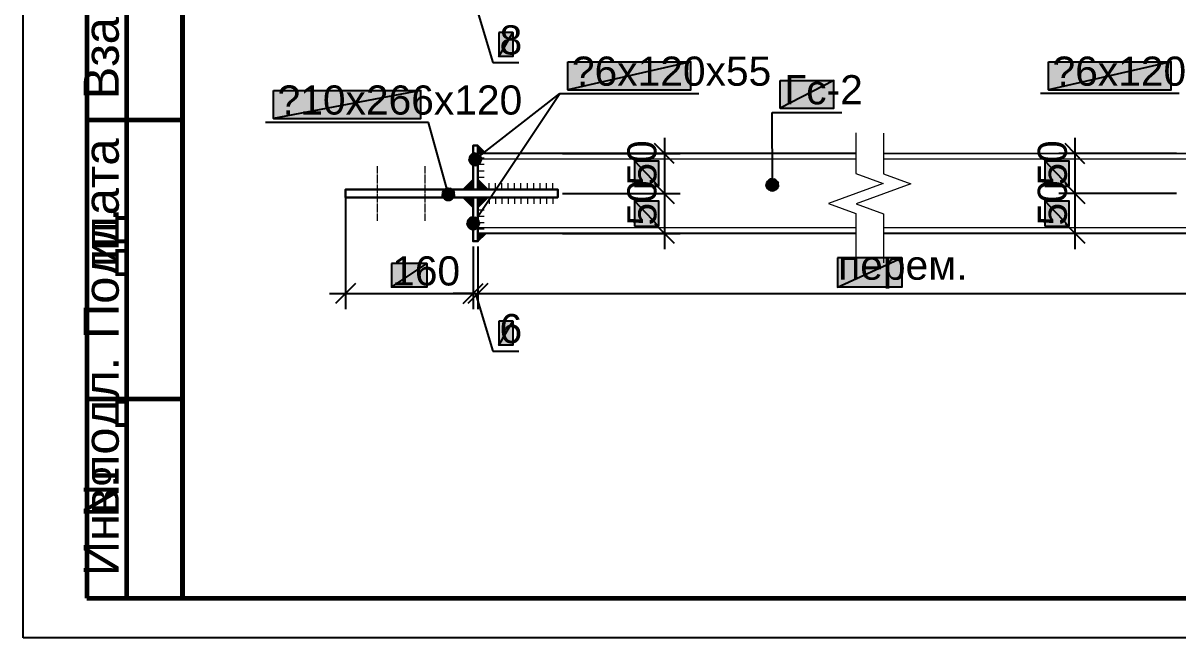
# Model space of a CAD drawing. Extents: x 8 to 21351, y 0 to 420.
# Drawn here: x 17287.2 to 17432, y 0.1 to 77.2 of the extents above; entities that cross this region are included whole.
import ezdxf

# ---------------------------------------------------------------- set-up
doc = ezdxf.new("R2010")
doc.units = 0
doc.styles.add('TEYPDFCAD_TEXT', font='arial.ttf')

msp = doc.modelspace()

# ---------------------------------------------------------------- hatches: boundary and pattern name
at = {"true_color": 0xffffff}
h = msp.add_hatch(color=0, dxfattribs=at)
h.paths.add_polyline_path([(17346.85, 76.03), (17346.85, 73.02), (17348.61, 76.03)])
h.paths.add_polyline_path([(17346.85, 73.02), (17348.61, 76.03), (17348.61, 73.02)])
h = msp.add_hatch(color=0, dxfattribs=at)
h.paths.add_polyline_path([(17355.51, 72.37), (17370.92, 72.37), (17355.51, 68.86)])
h.paths.add_polyline_path([(17370.92, 72.37), (17355.51, 68.86), (17370.92, 68.86)])
h = msp.add_hatch(color=0, dxfattribs=at)
h.paths.add_polyline_path([(17415.79, 72.37), (17431.2, 72.37), (17415.79, 68.86)])
h.paths.add_polyline_path([(17431.2, 72.37), (17415.79, 68.86), (17431.2, 68.86)])
h = msp.add_hatch(color=0, dxfattribs=at)
h.paths.add_polyline_path([(17382.14, 70.02), (17388.87, 70.02), (17382.14, 66.53)])
h.paths.add_polyline_path([(17388.87, 70.02), (17382.14, 66.53), (17388.87, 66.53)])
h = msp.add_hatch(color=0, dxfattribs=at)
h.paths.add_polyline_path([(17318.59, 68.75), (17337.05, 68.75), (17318.59, 65.26)])
h.paths.add_polyline_path([(17337.05, 68.75), (17318.59, 65.26), (17337.05, 65.26)])
h = msp.add_hatch(color=7)
h.paths.add_polyline_path([(17344.31, 60.73), (17344.12, 60.83), (17343.89, 60.11)])
h.paths.add_polyline_path([(17344.12, 60.83), (17343.89, 60.11), (17343.89, 60.88)])
h.paths.add_polyline_path([(17343.89, 60.11), (17343.89, 60.88), (17343.65, 60.83)])
for points in [[(17344.23, 60.85), (17344.23, 61.85), (17345.22, 60.85)], [(17343.63, 56.35), (17342.38, 56.35), (17343.63, 57.59)], [(17344.23, 56.35), (17344.23, 57.59), (17345.48, 56.35)], [(17343.63, 55.35), (17343.63, 54.1), (17342.38, 55.35)], [(17344.23, 55.35), (17344.23, 54.1), (17345.48, 55.35)], [(17344.23, 50.84), (17344.23, 49.85), (17345.22, 50.84)]]:
    msp.add_hatch(color=7).paths.add_polyline_path(points)
h = msp.add_hatch(color=7)
h.paths.add_polyline_path([(17343.17, 60.35), (17343.13, 60.11), (17343.89, 60.11)])
h.paths.add_polyline_path([(17343.13, 60.11), (17343.89, 60.11), (17343.17, 59.9)])
h.paths.add_polyline_path([(17343.89, 60.11), (17343.17, 59.9), (17343.27, 59.69)])
h = msp.add_hatch(color=7)
h.paths.add_polyline_path([(17343.65, 60.83), (17343.44, 60.73), (17343.89, 60.11)])
h.paths.add_polyline_path([(17343.44, 60.73), (17343.89, 60.11), (17343.27, 60.56)])
h.paths.add_polyline_path([(17343.89, 60.11), (17343.27, 60.56), (17343.17, 60.35)])
h = msp.add_hatch(color=7)
h.paths.add_polyline_path([(17343.27, 59.69), (17343.44, 59.52), (17343.89, 60.11)])
h.paths.add_polyline_path([(17343.44, 59.52), (17343.89, 60.11), (17343.65, 59.41)])
h.paths.add_polyline_path([(17343.89, 60.11), (17343.65, 59.41), (17343.89, 59.37)])
h = msp.add_hatch(color=7)
h.paths.add_polyline_path([(17344.63, 60.11), (17344.59, 60.35), (17343.89, 60.11)])
h.paths.add_polyline_path([(17344.59, 60.35), (17343.89, 60.11), (17344.48, 60.56)])
h.paths.add_polyline_path([(17343.89, 60.11), (17344.48, 60.56), (17344.31, 60.73)])
h = msp.add_hatch(color=7)
h.paths.add_polyline_path([(17343.89, 59.37), (17344.12, 59.41), (17343.89, 60.11)])
h.paths.add_polyline_path([(17344.12, 59.41), (17343.89, 60.11), (17344.31, 59.52)])
h.paths.add_polyline_path([(17343.89, 60.11), (17344.31, 59.52), (17344.48, 59.69)])
h = msp.add_hatch(color=7)
h.paths.add_polyline_path([(17344.48, 59.69), (17344.59, 59.9), (17343.89, 60.11)])
h.paths.add_polyline_path([(17344.59, 59.9), (17343.89, 60.11), (17344.63, 60.11)])
h = msp.add_hatch(color=0, dxfattribs=at)
h.paths.add_polyline_path([(17363.87, 56.75), (17366.87, 56.75), (17363.87, 59.94)])
h.paths.add_polyline_path([(17366.87, 56.75), (17363.87, 59.94), (17366.87, 59.94)])
h = msp.add_hatch(color=0, dxfattribs=at)
h.paths.add_polyline_path([(17415.35, 56.75), (17418.35, 56.75), (17415.35, 59.94)])
h.paths.add_polyline_path([(17418.35, 56.75), (17415.35, 59.94), (17418.35, 59.94)])
h = msp.add_hatch(color=7)
h.paths.add_polyline_path([(17380.44, 57.15), (17380.4, 56.92), (17381.16, 56.92)])
h.paths.add_polyline_path([(17380.4, 56.92), (17381.16, 56.92), (17380.44, 56.68)])
h.paths.add_polyline_path([(17381.16, 56.92), (17380.44, 56.68), (17380.55, 56.47)])
h = msp.add_hatch(color=7)
h.paths.add_polyline_path([(17380.93, 57.64), (17380.72, 57.53), (17381.16, 56.92)])
h.paths.add_polyline_path([(17380.72, 57.53), (17381.16, 56.92), (17380.55, 57.36)])
h.paths.add_polyline_path([(17381.16, 56.92), (17380.55, 57.36), (17380.44, 57.15)])
h = msp.add_hatch(color=7)
h.paths.add_polyline_path([(17380.55, 56.47), (17380.72, 56.32), (17381.16, 56.92)])
h.paths.add_polyline_path([(17380.72, 56.32), (17381.16, 56.92), (17380.93, 56.22)])
h.paths.add_polyline_path([(17381.16, 56.92), (17380.93, 56.22), (17381.16, 56.18)])
h = msp.add_hatch(color=7)
h.paths.add_polyline_path([(17381.61, 57.53), (17381.4, 57.64), (17381.16, 56.92)])
h.paths.add_polyline_path([(17381.4, 57.64), (17381.16, 56.92), (17381.16, 57.68)])
h.paths.add_polyline_path([(17381.16, 56.92), (17381.16, 57.68), (17380.93, 57.64)])
h = msp.add_hatch(color=7)
h.paths.add_polyline_path([(17381.9, 56.92), (17381.88, 57.15), (17381.16, 56.92)])
h.paths.add_polyline_path([(17381.88, 57.15), (17381.16, 56.92), (17381.78, 57.36)])
h.paths.add_polyline_path([(17381.16, 56.92), (17381.78, 57.36), (17381.61, 57.53)])
h = msp.add_hatch(color=7)
h.paths.add_polyline_path([(17381.16, 56.18), (17381.4, 56.22), (17381.16, 56.92)])
h.paths.add_polyline_path([(17381.4, 56.22), (17381.16, 56.92), (17381.61, 56.32)])
h.paths.add_polyline_path([(17381.16, 56.92), (17381.61, 56.32), (17381.78, 56.47)])
h = msp.add_hatch(color=7)
h.paths.add_polyline_path([(17381.78, 56.47), (17381.88, 56.68), (17381.16, 56.92)])
h.paths.add_polyline_path([(17381.88, 56.68), (17381.16, 56.92), (17381.9, 56.92)])
h = msp.add_hatch(color=7)
h.paths.add_polyline_path([(17339.8, 55.96), (17339.78, 55.73), (17340.52, 55.73)])
h.paths.add_polyline_path([(17339.78, 55.73), (17340.52, 55.73), (17339.8, 55.5)])
h.paths.add_polyline_path([(17340.52, 55.73), (17339.8, 55.5), (17339.91, 55.29)])
h = msp.add_hatch(color=7)
h.paths.add_polyline_path([(17340.29, 56.45), (17340.08, 56.35), (17340.52, 55.73)])
h.paths.add_polyline_path([(17340.08, 56.35), (17340.52, 55.73), (17339.91, 56.18)])
h.paths.add_polyline_path([(17340.52, 55.73), (17339.91, 56.18), (17339.8, 55.96)])
h = msp.add_hatch(color=7)
h.paths.add_polyline_path([(17339.91, 55.29), (17340.08, 55.12), (17340.52, 55.73)])
h.paths.add_polyline_path([(17340.08, 55.12), (17340.52, 55.73), (17340.29, 55.01)])
h.paths.add_polyline_path([(17340.52, 55.73), (17340.29, 55.01), (17340.52, 54.99)])
h = msp.add_hatch(color=7)
h.paths.add_polyline_path([(17340.97, 56.35), (17340.76, 56.45), (17340.52, 55.73)])
h.paths.add_polyline_path([(17340.76, 56.45), (17340.52, 55.73), (17340.52, 56.47)])
h.paths.add_polyline_path([(17340.52, 55.73), (17340.52, 56.47), (17340.29, 56.45)])
h = msp.add_hatch(color=7)
h.paths.add_polyline_path([(17341.26, 55.73), (17341.24, 55.96), (17340.52, 55.73)])
h.paths.add_polyline_path([(17341.24, 55.96), (17340.52, 55.73), (17341.14, 56.18)])
h.paths.add_polyline_path([(17340.52, 55.73), (17341.14, 56.18), (17340.97, 56.35)])
h = msp.add_hatch(color=7)
h.paths.add_polyline_path([(17340.52, 54.99), (17340.76, 55.01), (17340.52, 55.73)])
h.paths.add_polyline_path([(17340.76, 55.01), (17340.52, 55.73), (17340.97, 55.12)])
h.paths.add_polyline_path([(17340.52, 55.73), (17340.97, 55.12), (17341.14, 55.29)])
h = msp.add_hatch(color=7)
h.paths.add_polyline_path([(17341.14, 55.29), (17341.24, 55.5), (17340.52, 55.73)])
h.paths.add_polyline_path([(17341.24, 55.5), (17340.52, 55.73), (17341.26, 55.73)])
h = msp.add_hatch(color=0, dxfattribs=at)
h.paths.add_polyline_path([(17363.87, 51.75), (17366.87, 51.75), (17363.87, 54.93)])
h.paths.add_polyline_path([(17366.87, 51.75), (17363.87, 54.93), (17366.87, 54.93)])
h = msp.add_hatch(color=0, dxfattribs=at)
h.paths.add_polyline_path([(17415.35, 51.75), (17418.35, 51.75), (17415.35, 54.93)])
h.paths.add_polyline_path([(17418.35, 51.75), (17415.35, 54.93), (17418.35, 54.93)])
h = msp.add_hatch(color=7)
h.paths.add_polyline_path([(17342.91, 52.32), (17342.87, 52.09), (17343.63, 52.09)])
h.paths.add_polyline_path([(17342.87, 52.09), (17343.63, 52.09), (17342.91, 51.86)])
h.paths.add_polyline_path([(17343.63, 52.09), (17342.91, 51.86), (17343.02, 51.65)])
h = msp.add_hatch(color=7)
h.paths.add_polyline_path([(17343.4, 52.81), (17343.19, 52.7), (17343.63, 52.09)])
h.paths.add_polyline_path([(17343.19, 52.7), (17343.63, 52.09), (17343.02, 52.54)])
h.paths.add_polyline_path([(17343.63, 52.09), (17343.02, 52.54), (17342.91, 52.32)])
h = msp.add_hatch(color=7)
h.paths.add_polyline_path([(17344.08, 52.7), (17343.87, 52.81), (17343.63, 52.09)])
h.paths.add_polyline_path([(17343.87, 52.81), (17343.63, 52.09), (17343.63, 52.85)])
h.paths.add_polyline_path([(17343.63, 52.09), (17343.63, 52.85), (17343.4, 52.81)])
h = msp.add_hatch(color=7)
h.paths.add_polyline_path([(17344.37, 52.09), (17344.33, 52.32), (17343.63, 52.09)])
h.paths.add_polyline_path([(17344.33, 52.32), (17343.63, 52.09), (17344.23, 52.54)])
h.paths.add_polyline_path([(17343.63, 52.09), (17344.23, 52.54), (17344.08, 52.7)])
h = msp.add_hatch(color=7)
h.paths.add_polyline_path([(17343.02, 51.65), (17343.19, 51.5), (17343.63, 52.09)])
h.paths.add_polyline_path([(17343.19, 51.5), (17343.63, 52.09), (17343.4, 51.37)])
h.paths.add_polyline_path([(17343.63, 52.09), (17343.4, 51.37), (17343.63, 51.35)])
h = msp.add_hatch(color=7)
h.paths.add_polyline_path([(17343.63, 51.35), (17343.87, 51.37), (17343.63, 52.09)])
h.paths.add_polyline_path([(17343.87, 51.37), (17343.63, 52.09), (17344.08, 51.5)])
h.paths.add_polyline_path([(17343.63, 52.09), (17344.08, 51.5), (17344.23, 51.65)])
h = msp.add_hatch(color=7)
h.paths.add_polyline_path([(17344.23, 51.65), (17344.33, 51.86), (17343.63, 52.09)])
h.paths.add_polyline_path([(17344.33, 51.86), (17343.63, 52.09), (17344.37, 52.09)])
h = msp.add_hatch(color=0, dxfattribs=at)
h.paths.add_polyline_path([(17333.41, 47.05), (17333.41, 44.07), (17337.83, 47.05)])
h.paths.add_polyline_path([(17333.41, 44.07), (17337.83, 47.05), (17337.83, 44.07)])
h = msp.add_hatch(color=0, dxfattribs=at)
h.paths.add_polyline_path([(17389.35, 47.77), (17389.35, 44.07), (17397.38, 47.77)])
h.paths.add_polyline_path([(17389.35, 44.07), (17397.38, 47.77), (17397.38, 44.07)])
h = msp.add_hatch(color=0, dxfattribs=at)
h.paths.add_polyline_path([(17346.85, 39.81), (17346.85, 36.81), (17348.61, 39.81)])
h.paths.add_polyline_path([(17346.85, 36.81), (17348.61, 39.81), (17348.61, 36.81)])

# ---------------------------------------------------------------- linework, layer by layer
at = {"lineweight": 25}
for p, q in [((17287.18, 0.08), (17287.18, 296.97)), ((17707.13, 0.08), (17287.18, 0.08))]:
    msp.add_line(p, q, dxfattribs=at)
at = {"lineweight": 60}
for p, q in [((17307.18, 5.08), (17307.18, 155.07)), ((17295.18, 90.06), (17295.18, 5.08)), ((17300.18, 5.08), (17300.18, 90.06)), ((17295.18, 65.07), (17307.18, 65.07)), ((17295.18, 30.08), (17307.18, 30.08)), ((17295.18, 5.08), (17307.18, 5.08))]:
    msp.add_line(p, q, dxfattribs=at)
at = {"color": 7, "lineweight": 25}
for p, q in [((17343.93, 79.52), (17346.11, 72.28)), ((17346.11, 72.28), (17349.35, 72.28)), ((17343.63, 52.09), (17354.51, 68.37)), ((17343.89, 60.11), (17354.51, 68.37)), ((17354.51, 68.37), (17371.93, 68.37)), ((17432.2, 68.37), (17414.8, 68.37)), ((17381.16, 56.92), (17381.14, 66.02)), ((17381.14, 66.02), (17389.86, 66.02)), ((17338.05, 64.75), (17317.6, 64.75)), ((17340.52, 55.73), (17338.05, 64.75)), ((17367.62, 62.84), (17367.62, 53.85)), ((17419.11, 62.84), (17419.11, 53.85)), ((17391.64, 60.85), (17344.23, 60.85)), ((17354.85, 60.85), (17369.61, 60.85)), ((17368.86, 59.61), (17366.37, 62.1)), ((17442.48, 60.85), (17395.09, 60.83)), ((17431.86, 60.85), (17417.1, 60.85)), ((17420.36, 59.58), (17417.87, 62.1)), ((17366.37, 57.09), (17368.86, 54.59)), ((17368.86, 54.59), (17366.37, 57.09)), ((17367.62, 57.85), (17367.62, 48.85)), ((17417.87, 57.09), (17420.36, 54.59)), ((17420.36, 54.59), (17417.87, 57.09)), ((17419.11, 57.85), (17419.11, 48.85)), ((17327.63, 55.71), (17327.63, 41.32)), ((17354.85, 55.84), (17369.61, 55.84)), ((17354.85, 55.84), (17369.61, 55.84)), ((17431.86, 55.84), (17417.1, 55.84)), ((17431.86, 55.84), (17417.1, 55.84)), ((17391.64, 50.84), (17344.23, 50.84)), ((17354.85, 50.84), (17369.61, 50.84)), ((17366.37, 52.09), (17368.86, 49.59)), ((17442.48, 50.84), (17395.09, 50.84)), ((17431.86, 50.84), (17417.1, 50.84)), ((17417.87, 52.09), (17420.36, 49.59)), ((17343.63, 49.21), (17343.63, 41.32)), ((17343.63, 49.21), (17343.63, 41.32)), ((17344.23, 49.21), (17344.23, 41.32)), ((17344.23, 49.21), (17344.23, 41.32)), ((17328.88, 44.56), (17326.38, 42.06)), ((17342.38, 42.06), (17344.88, 44.56)), ((17342.38, 42.06), (17344.88, 44.56)), ((17345.48, 44.56), (17342.98, 42.06)), ((17345.48, 44.56), (17342.98, 42.06)), ((17325.62, 43.31), (17345.62, 43.31)), ((17343.63, 43.31), (17341.14, 43.31)), ((17342.24, 43.31), (17444.49, 43.31)), ((17343.63, 43.31), (17344.23, 43.31)), ((17343.93, 43.31), (17346.11, 36.05)), ((17344.23, 43.31), (17346.72, 43.31)), ((17346.11, 36.05), (17349.35, 36.05))]:
    msp.add_line(p, q, dxfattribs=at)
at = {"color": 0, "lineweight": 0, "true_color": 0xffffff}
for p, q in [((17355.51, 68.86), (17370.92, 68.86)), ((17415.79, 68.86), (17431.2, 68.86)), ((17318.59, 65.26), (17337.05, 65.26)), ((17382.14, 66.53), (17388.87, 66.53))]:
    msp.add_line(p, q, dxfattribs=at)
at = {"color": 7, "lineweight": 5}
for p, q in [((17391.64, 63.46), (17391.64, 58.34)), ((17395.09, 63.39), (17395.09, 58.29)), ((17344.23, 56.35), (17344.23, 61.85)), ((17344.23, 61.09), (17345.03, 61.09)), ((17344.23, 60.3), (17345.03, 60.3)), ((17344.23, 59.5), (17345.03, 59.5)), ((17331.63, 58.34), (17331.63, 59.27)), ((17331.63, 58.23), (17331.63, 58.27)), ((17331.63, 57.15), (17331.63, 58.14)), ((17337.62, 58.34), (17337.62, 59.27)), ((17337.62, 58.23), (17337.62, 58.27)), ((17337.62, 57.15), (17337.62, 58.14)), ((17344.23, 58.7), (17345.03, 58.7)), ((17391.64, 58.34), (17395.07, 57.09)), ((17395.09, 58.29), (17398.52, 57.04)), ((17331.63, 57.02), (17331.63, 57.07)), ((17331.63, 55.94), (17331.63, 56.94)), ((17337.62, 57.02), (17337.62, 57.07)), ((17337.62, 55.94), (17337.62, 56.94)), ((17344.23, 57.89), (17345.03, 57.89)), ((17344.23, 56.35), (17344.23, 57.59)), ((17344.23, 57.59), (17345.48, 56.35)), ((17345.62, 56.35), (17345.62, 57.15)), ((17346.43, 56.35), (17346.43, 57.15)), ((17347.23, 56.35), (17347.23, 57.15)), ((17348.04, 56.35), (17348.04, 57.15)), ((17348.82, 56.35), (17348.82, 57.15)), ((17349.62, 56.35), (17349.62, 57.15)), ((17350.43, 56.35), (17350.43, 57.15)), ((17351.23, 56.35), (17351.23, 57.15)), ((17352.04, 56.35), (17352.04, 57.15)), ((17352.82, 56.35), (17352.82, 57.15)), ((17353.62, 56.35), (17353.62, 57.15)), ((17395.07, 57.09), (17388.21, 54.59)), ((17398.52, 57.04), (17391.66, 54.55)), ((17331.63, 55.82), (17331.63, 55.88)), ((17331.63, 54.74), (17331.63, 55.75)), ((17337.62, 55.82), (17337.62, 55.88)), ((17337.62, 54.74), (17337.62, 55.75)), ((17345.48, 56.35), (17344.23, 56.35)), ((17344.23, 56.35), (17354.24, 56.35)), ((17354.24, 55.35), (17344.23, 55.35)), ((17344.23, 55.35), (17344.23, 49.85)), ((17345.62, 55.35), (17345.62, 54.55)), ((17346.43, 55.35), (17346.43, 54.55)), ((17347.23, 55.35), (17347.23, 54.55)), ((17348.04, 55.35), (17348.04, 54.55)), ((17348.82, 55.35), (17348.82, 54.55)), ((17349.62, 55.35), (17349.62, 54.55)), ((17350.43, 55.35), (17350.43, 54.55)), ((17351.23, 55.35), (17351.23, 54.55)), ((17352.04, 55.35), (17352.04, 54.55)), ((17352.82, 55.35), (17352.82, 54.55)), ((17353.62, 55.35), (17353.62, 54.55)), ((17331.63, 54.61), (17331.63, 54.67)), ((17331.63, 53.55), (17331.63, 54.55)), ((17337.62, 54.61), (17337.62, 54.67)), ((17337.62, 53.55), (17337.62, 54.55)), ((17344.23, 53.78), (17345.03, 53.78)), ((17388.21, 54.59), (17391.64, 53.34)), ((17391.66, 54.55), (17395.09, 53.3)), ((17331.63, 53.42), (17331.63, 53.47)), ((17331.63, 52.43), (17331.63, 53.34)), ((17337.62, 53.42), (17337.62, 53.47)), ((17337.62, 52.43), (17337.62, 53.34)), ((17344.23, 53), (17345.03, 53)), ((17344.23, 52.2), (17345.03, 52.2)), ((17391.64, 53.34), (17391.64, 47.22)), ((17395.09, 53.3), (17395.09, 47.16)), ((17344.23, 51.39), (17345.03, 51.39)), ((17344.23, 50.59), (17345.03, 50.59))]:
    msp.add_line(p, q, dxfattribs=at)
at = {"color": 7, "lineweight": 20}
for p, q in [((17391.64, 60.16), (17344.23, 60.16)), ((17442.48, 60.16), (17395.09, 60.16)), ((17391.64, 51.54), (17344.23, 51.54)), ((17442.48, 51.54), (17395.09, 51.54))]:
    msp.add_line(p, q, dxfattribs=at)
at = {"lineweight": 60}
msp.add_lwpolyline([(17307.18, 5.08), (17702.18, 5.08), (17702.18, 292.06), (17307.18, 292.06)], close=True, dxfattribs=at)
at = {"color": 0, "true_color": 0xffffff}
for points in [[(17346.85, 76.03), (17346.85, 73.02), (17348.61, 76.03)], [(17346.85, 73.02), (17348.61, 76.03), (17348.61, 73.02)], [(17355.51, 72.37), (17370.92, 72.37), (17355.51, 68.86)], [(17370.92, 72.37), (17355.51, 68.86), (17370.92, 68.86)], [(17415.79, 72.37), (17431.2, 72.37), (17415.79, 68.86)], [(17431.2, 72.37), (17415.79, 68.86), (17431.2, 68.86)], [(17382.14, 70.02), (17388.87, 70.02), (17382.14, 66.53)], [(17388.87, 70.02), (17382.14, 66.53), (17388.87, 66.53)], [(17318.59, 68.75), (17337.05, 68.75), (17318.59, 65.26)], [(17337.05, 68.75), (17318.59, 65.26), (17337.05, 65.26)], [(17363.87, 56.75), (17366.87, 56.75), (17363.87, 59.94)], [(17366.87, 56.75), (17363.87, 59.94), (17366.87, 59.94)], [(17415.35, 56.75), (17418.35, 56.75), (17415.35, 59.94)], [(17418.35, 56.75), (17415.35, 59.94), (17418.35, 59.94)], [(17363.87, 51.75), (17366.87, 51.75), (17363.87, 54.93)], [(17366.87, 51.75), (17363.87, 54.93), (17366.87, 54.93)], [(17415.35, 51.75), (17418.35, 51.75), (17415.35, 54.93)], [(17418.35, 51.75), (17415.35, 54.93), (17418.35, 54.93)], [(17333.41, 47.05), (17333.41, 44.07), (17337.83, 47.05)], [(17333.41, 44.07), (17337.83, 47.05), (17337.83, 44.07)], [(17389.35, 47.77), (17389.35, 44.07), (17397.38, 47.77)], [(17389.35, 44.07), (17397.38, 47.77), (17397.38, 44.07)], [(17346.85, 39.81), (17346.85, 36.81), (17348.61, 39.81)], [(17346.85, 36.81), (17348.61, 39.81), (17348.61, 36.81)]]:
    msp.add_lwpolyline(points, close=True, dxfattribs=at)
at = {"color": 7, "lineweight": 30}
for points in [[(17344.23, 56.35), (17343.63, 56.35), (17343.63, 61.85), (17344.23, 61.85)], [(17327.63, 55.35), (17354.24, 55.35), (17354.24, 56.35), (17327.63, 56.35)], [(17344.23, 55.35), (17343.63, 55.35), (17343.63, 49.85), (17344.23, 49.85)]]:
    msp.add_lwpolyline(points, close=True, dxfattribs=at)
at = {"color": 7}
for points in [[(17343.89, 60.11), (17343.89, 60.88), (17343.65, 60.83)], [(17344.12, 60.83), (17343.89, 60.11), (17343.89, 60.88)], [(17344.23, 60.85), (17344.23, 61.85), (17345.22, 60.85)], [(17343.17, 60.35), (17343.13, 60.11), (17343.89, 60.11)], [(17343.13, 60.11), (17343.89, 60.11), (17343.17, 59.9)], [(17343.89, 60.11), (17343.27, 60.56), (17343.17, 60.35)], [(17343.89, 60.11), (17343.17, 59.9), (17343.27, 59.69)], [(17343.44, 60.73), (17343.89, 60.11), (17343.27, 60.56)], [(17343.27, 59.69), (17343.44, 59.52), (17343.89, 60.11)], [(17343.65, 60.83), (17343.44, 60.73), (17343.89, 60.11)], [(17343.44, 59.52), (17343.89, 60.11), (17343.65, 59.41)], [(17343.89, 60.11), (17343.65, 59.41), (17343.89, 59.37)], [(17344.31, 60.73), (17344.12, 60.83), (17343.89, 60.11)], [(17343.89, 60.11), (17344.48, 60.56), (17344.31, 60.73)], [(17344.59, 60.35), (17343.89, 60.11), (17344.48, 60.56)], [(17344.63, 60.11), (17344.59, 60.35), (17343.89, 60.11)], [(17343.89, 59.37), (17344.12, 59.41), (17343.89, 60.11)], [(17344.12, 59.41), (17343.89, 60.11), (17344.31, 59.52)], [(17343.89, 60.11), (17344.31, 59.52), (17344.48, 59.69)], [(17344.48, 59.69), (17344.59, 59.9), (17343.89, 60.11)], [(17344.59, 59.9), (17343.89, 60.11), (17344.63, 60.11)], [(17343.63, 56.35), (17342.38, 56.35), (17343.63, 57.59)], [(17344.23, 56.35), (17344.23, 57.59), (17345.48, 56.35)], [(17380.44, 57.15), (17380.4, 56.92), (17381.16, 56.92)], [(17380.4, 56.92), (17381.16, 56.92), (17380.44, 56.68)], [(17381.16, 56.92), (17380.55, 57.36), (17380.44, 57.15)], [(17381.16, 56.92), (17380.44, 56.68), (17380.55, 56.47)], [(17380.72, 57.53), (17381.16, 56.92), (17380.55, 57.36)], [(17380.55, 56.47), (17380.72, 56.32), (17381.16, 56.92)], [(17380.93, 57.64), (17380.72, 57.53), (17381.16, 56.92)], [(17380.72, 56.32), (17381.16, 56.92), (17380.93, 56.22)], [(17381.16, 56.92), (17381.16, 57.68), (17380.93, 57.64)], [(17381.16, 56.92), (17380.93, 56.22), (17381.16, 56.18)], [(17381.4, 57.64), (17381.16, 56.92), (17381.16, 57.68)], [(17381.61, 57.53), (17381.4, 57.64), (17381.16, 56.92)], [(17381.16, 56.92), (17381.78, 57.36), (17381.61, 57.53)], [(17381.88, 57.15), (17381.16, 56.92), (17381.78, 57.36)], [(17381.9, 56.92), (17381.88, 57.15), (17381.16, 56.92)], [(17381.16, 56.18), (17381.4, 56.22), (17381.16, 56.92)], [(17381.4, 56.22), (17381.16, 56.92), (17381.61, 56.32)], [(17381.16, 56.92), (17381.61, 56.32), (17381.78, 56.47)], [(17381.78, 56.47), (17381.88, 56.68), (17381.16, 56.92)], [(17381.88, 56.68), (17381.16, 56.92), (17381.9, 56.92)], [(17339.8, 55.96), (17339.78, 55.73), (17340.52, 55.73)], [(17339.78, 55.73), (17340.52, 55.73), (17339.8, 55.5)], [(17340.52, 55.73), (17339.91, 56.18), (17339.8, 55.96)], [(17340.52, 55.73), (17339.8, 55.5), (17339.91, 55.29)], [(17340.08, 56.35), (17340.52, 55.73), (17339.91, 56.18)], [(17339.91, 55.29), (17340.08, 55.12), (17340.52, 55.73)], [(17340.29, 56.45), (17340.08, 56.35), (17340.52, 55.73)], [(17340.08, 55.12), (17340.52, 55.73), (17340.29, 55.01)], [(17340.52, 55.73), (17340.52, 56.47), (17340.29, 56.45)], [(17340.52, 55.73), (17340.29, 55.01), (17340.52, 54.99)], [(17340.76, 56.45), (17340.52, 55.73), (17340.52, 56.47)], [(17340.97, 56.35), (17340.76, 56.45), (17340.52, 55.73)], [(17340.52, 55.73), (17341.14, 56.18), (17340.97, 56.35)], [(17341.24, 55.96), (17340.52, 55.73), (17341.14, 56.18)], [(17341.26, 55.73), (17341.24, 55.96), (17340.52, 55.73)], [(17340.52, 54.99), (17340.76, 55.01), (17340.52, 55.73)], [(17340.76, 55.01), (17340.52, 55.73), (17340.97, 55.12)], [(17340.52, 55.73), (17340.97, 55.12), (17341.14, 55.29)], [(17341.14, 55.29), (17341.24, 55.5), (17340.52, 55.73)], [(17341.24, 55.5), (17340.52, 55.73), (17341.26, 55.73)], [(17343.63, 55.35), (17343.63, 54.1), (17342.38, 55.35)], [(17344.23, 55.35), (17344.23, 54.1), (17345.48, 55.35)], [(17342.91, 52.32), (17342.87, 52.09), (17343.63, 52.09)], [(17343.63, 52.09), (17343.02, 52.54), (17342.91, 52.32)], [(17343.19, 52.7), (17343.63, 52.09), (17343.02, 52.54)], [(17343.4, 52.81), (17343.19, 52.7), (17343.63, 52.09)], [(17343.63, 52.09), (17343.63, 52.85), (17343.4, 52.81)], [(17343.87, 52.81), (17343.63, 52.09), (17343.63, 52.85)], [(17344.08, 52.7), (17343.87, 52.81), (17343.63, 52.09)], [(17343.63, 52.09), (17344.23, 52.54), (17344.08, 52.7)], [(17344.33, 52.32), (17343.63, 52.09), (17344.23, 52.54)], [(17344.37, 52.09), (17344.33, 52.32), (17343.63, 52.09)], [(17342.87, 52.09), (17343.63, 52.09), (17342.91, 51.86)], [(17343.63, 52.09), (17342.91, 51.86), (17343.02, 51.65)], [(17343.02, 51.65), (17343.19, 51.5), (17343.63, 52.09)], [(17343.19, 51.5), (17343.63, 52.09), (17343.4, 51.37)], [(17343.63, 52.09), (17343.4, 51.37), (17343.63, 51.35)], [(17343.63, 51.35), (17343.87, 51.37), (17343.63, 52.09)], [(17343.87, 51.37), (17343.63, 52.09), (17344.08, 51.5)], [(17343.63, 52.09), (17344.08, 51.5), (17344.23, 51.65)], [(17344.23, 51.65), (17344.33, 51.86), (17343.63, 52.09)], [(17344.33, 51.86), (17343.63, 52.09), (17344.37, 52.09)], [(17344.23, 50.84), (17344.23, 49.85), (17345.22, 50.84)]]:
    msp.add_lwpolyline(points, close=True, dxfattribs=at)

# ---------------------------------------------------------------- texts
at = {"color": 7, "style": 'TEYPDFCAD_TEXT'}
for s, height, p in [('Взам.', 4.392, (17299.18, 67.65)), ('дата', 4.392, (17299.18, 49.53)), ('50', 3.658, (17366.62, 56.83)), ('50', 3.658, (17418.1, 56.83)), ('50', 3.658, (17366.62, 51.82)), ('50', 3.658, (17418.1, 51.82)), ('Подп.', 4.392, (17299.18, 37.59)), ('и', 4.39, (17299.18, 46.6)), ('подл.', 4.392, (17299.18, 19.75)), ('№', 4.39, (17299.18, 15.12)), ('Инв.', 4.392, (17299.18, 7.83))]:
    msp.add_text(s, height=height, rotation=90, dxfattribs=at).set_placement(p)
for s, height, p in [('8', 3.66, (17346.94, 73.28)), ('\ue75b6х120х55', 3.658, (17356.02, 69.36)), ('\ue75b6х120х55', 3.658, (17416.3, 69.36)), ('Гс-2', 3.658, (17382.64, 67.03)), ('\ue75b10х266х120', 3.6583, (17319.1, 65.74)), ('160', 3.658, (17333.47, 44.3)), ('перем.', 3.658, (17389.42, 45.02)), ('6', 3.66, (17346.94, 37.06))]:
    msp.add_text(s, height=height, dxfattribs=at).set_placement(p)

doc.saveas('drawing.dxf')
